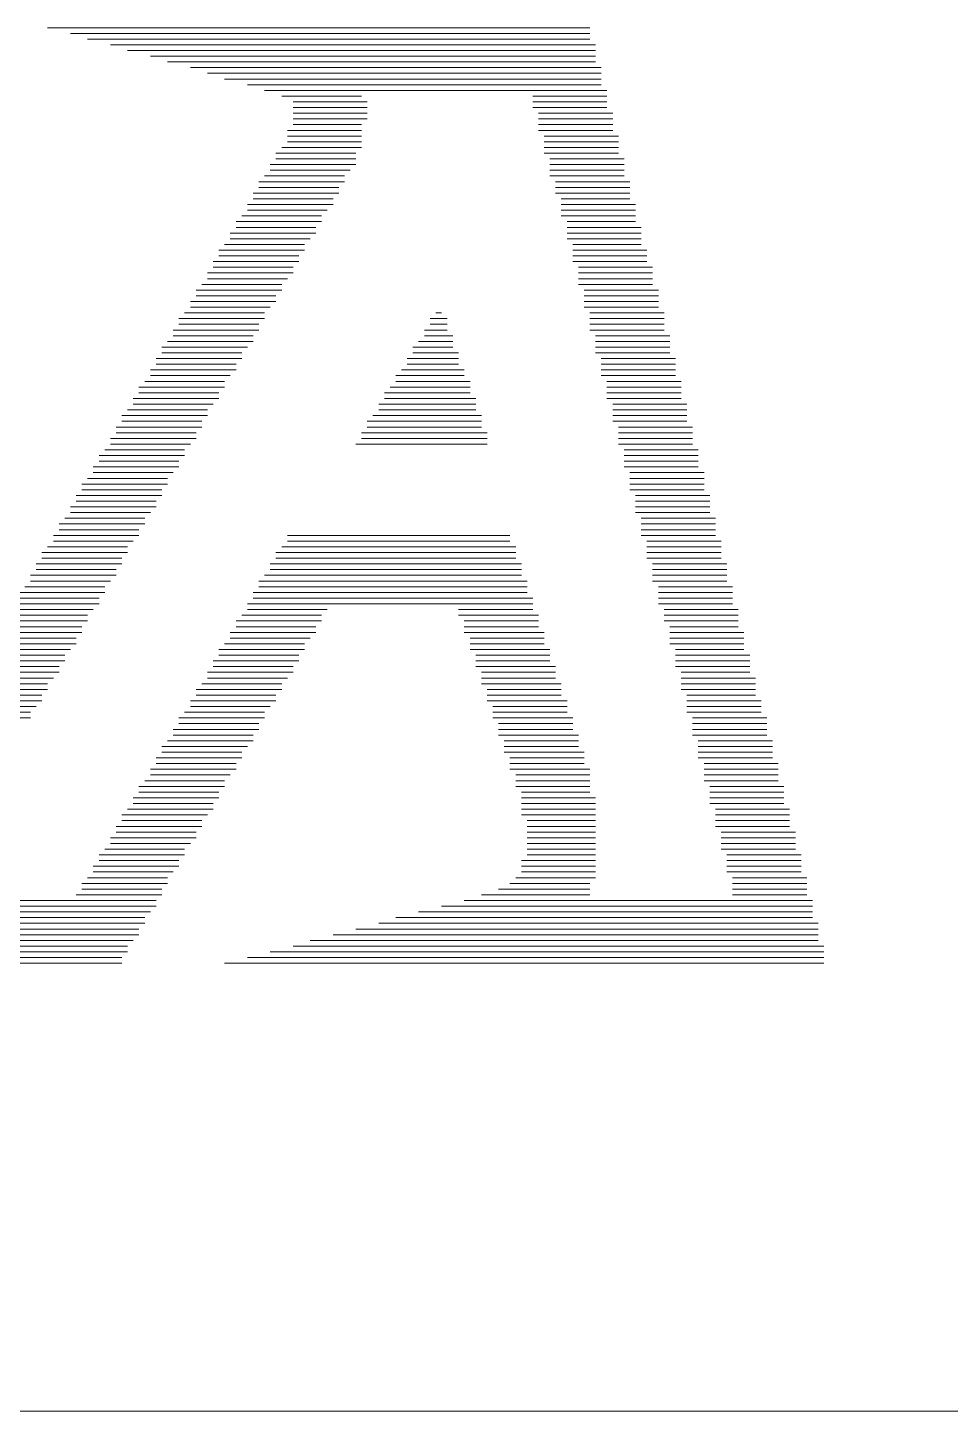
# Model space of a CAD drawing. Header units: millimetres. Extents: x -105 to 95, y -39 to 71.
# Drawn here: x 56.92 to 61.03, y -39.48 to -33.32 of the extents above; entities that cross this region are included whole.
import ezdxf

# ---------------------------------------------------------------- set-up
doc = ezdxf.new("R2010")
doc.units = ezdxf.units.MM
doc.header["$MEASUREMENT"] = 0
doc.layers.add('KeepOutLayer', color=7, linetype='Continuous')
doc.layers.add('TopOverlay', color=7, linetype='Continuous')

msp = doc.modelspace()

# ---------------------------------------------------------------- linework, layer by layer
at = {"layer": 'KeepOutLayer', "lineweight": 9}
msp.add_open_spline([(-104.7259, -39.4797), (-104.7259, -39.4797), (95.2741, -39.4797), (95.2741, -39.4797)], degree=3, dxfattribs=at)
at = {"layer": 'TopOverlay', "color": 6, "lineweight": 9}
for points in [[(57.012, -33.3191), (57.012, -33.3191), (59.425, -33.3191), (59.425, -33.3191)], [(57.1136, -33.3445), (57.1136, -33.3445), (59.425, -33.3445), (59.425, -33.3445)], [(57.1898, -33.3699), (57.1898, -33.3699), (59.425, -33.3699), (59.425, -33.3699)], [(57.2914, -33.3953), (57.2914, -33.3953), (59.4504, -33.3953), (59.4504, -33.3953)], [(57.3676, -33.4207), (57.3676, -33.4207), (59.4504, -33.4207), (59.4504, -33.4207)], [(57.4692, -33.4461), (57.4692, -33.4461), (59.4504, -33.4461), (59.4504, -33.4461)], [(57.5454, -33.4715), (57.5454, -33.4715), (59.4504, -33.4715), (59.4504, -33.4715)], [(57.647, -33.4969), (57.647, -33.4969), (59.4758, -33.4969), (59.4758, -33.4969)], [(57.7232, -33.5223), (57.7232, -33.5223), (59.4758, -33.5223), (59.4758, -33.5223)], [(57.7994, -33.5477), (57.7994, -33.5477), (59.4758, -33.5477), (59.4758, -33.5477)], [(57.901, -33.5731), (57.901, -33.5731), (59.4758, -33.5731), (59.4758, -33.5731)], [(57.9772, -33.5985), (57.9772, -33.5985), (59.5012, -33.5985), (59.5012, -33.5985)], [(58.0534, -33.6239), (58.0534, -33.6239), (58.409, -33.6239), (58.409, -33.6239)], [(59.171, -33.6239), (59.171, -33.6239), (59.5012, -33.6239), (59.5012, -33.6239)], [(58.1042, -33.6493), (58.1042, -33.6493), (58.4344, -33.6493), (58.4344, -33.6493)], [(58.1042, -33.6747), (58.1042, -33.6747), (58.4344, -33.6747), (58.4344, -33.6747)], [(59.171, -33.6493), (59.171, -33.6493), (59.5012, -33.6493), (59.5012, -33.6493)], [(59.171, -33.6747), (59.171, -33.6747), (59.5012, -33.6747), (59.5012, -33.6747)], [(58.1042, -33.7001), (58.1042, -33.7001), (58.4344, -33.7001), (58.4344, -33.7001)], [(58.1042, -33.7255), (58.1042, -33.7255), (58.4344, -33.7255), (58.4344, -33.7255)], [(58.1042, -33.7509), (58.1042, -33.7509), (58.409, -33.7509), (58.409, -33.7509)], [(59.1964, -33.7001), (59.1964, -33.7001), (59.5266, -33.7001), (59.5266, -33.7001)], [(59.1964, -33.7255), (59.1964, -33.7255), (59.5266, -33.7255), (59.5266, -33.7255)], [(59.1964, -33.7509), (59.1964, -33.7509), (59.5266, -33.7509), (59.5266, -33.7509)], [(58.0788, -33.7763), (58.0788, -33.7763), (58.409, -33.7763), (58.409, -33.7763)], [(58.0788, -33.8017), (58.0788, -33.8017), (58.409, -33.8017), (58.409, -33.8017)], [(59.1964, -33.7763), (59.1964, -33.7763), (59.5266, -33.7763), (59.5266, -33.7763)], [(59.2218, -33.8017), (59.2218, -33.8017), (59.552, -33.8017), (59.552, -33.8017)], [(58.028, -33.8779), (58.028, -33.8779), (58.3836, -33.8779), (58.3836, -33.8779)], [(58.0534, -33.8525), (58.0534, -33.8525), (58.409, -33.8525), (58.409, -33.8525)], [(58.0788, -33.8271), (58.0788, -33.8271), (58.409, -33.8271), (58.409, -33.8271)], [(59.2218, -33.8271), (59.2218, -33.8271), (59.552, -33.8271), (59.552, -33.8271)], [(59.2218, -33.8525), (59.2218, -33.8525), (59.552, -33.8525), (59.552, -33.8525)], [(59.2218, -33.8779), (59.2218, -33.8779), (59.552, -33.8779), (59.552, -33.8779)], [(58.0026, -33.9287), (58.0026, -33.9287), (58.3836, -33.9287), (58.3836, -33.9287)], [(58.028, -33.9033), (58.028, -33.9033), (58.3836, -33.9033), (58.3836, -33.9033)], [(59.2472, -33.9033), (59.2472, -33.9033), (59.5774, -33.9033), (59.5774, -33.9033)], [(59.2472, -33.9287), (59.2472, -33.9287), (59.5774, -33.9287), (59.5774, -33.9287)], [(57.9518, -34.0049), (57.9518, -34.0049), (58.3328, -34.0049), (58.3328, -34.0049)], [(57.9772, -33.9795), (57.9772, -33.9795), (58.3328, -33.9795), (58.3328, -33.9795)], [(58.0026, -33.9541), (58.0026, -33.9541), (58.3582, -33.9541), (58.3582, -33.9541)], [(59.2472, -33.9541), (59.2472, -33.9541), (59.5774, -33.9541), (59.5774, -33.9541)], [(59.2472, -33.9795), (59.2472, -33.9795), (59.5774, -33.9795), (59.5774, -33.9795)], [(59.2726, -34.0049), (59.2726, -34.0049), (59.6028, -34.0049), (59.6028, -34.0049)], [(57.9264, -34.0557), (57.9264, -34.0557), (58.3074, -34.0557), (58.3074, -34.0557)], [(57.9518, -34.0303), (57.9518, -34.0303), (58.3074, -34.0303), (58.3074, -34.0303)], [(59.2726, -34.0303), (59.2726, -34.0303), (59.6028, -34.0303), (59.6028, -34.0303)], [(59.2726, -34.0557), (59.2726, -34.0557), (59.6028, -34.0557), (59.6028, -34.0557)], [(57.901, -34.1065), (57.901, -34.1065), (58.282, -34.1065), (58.282, -34.1065)], [(57.9264, -34.0811), (57.9264, -34.0811), (58.282, -34.0811), (58.282, -34.0811)], [(59.298, -34.0811), (59.298, -34.0811), (59.6028, -34.0811), (59.6028, -34.0811)], [(59.298, -34.1065), (59.298, -34.1065), (59.6282, -34.1065), (59.6282, -34.1065)], [(57.8502, -34.1827), (57.8502, -34.1827), (58.2312, -34.1827), (58.2312, -34.1827)], [(57.8756, -34.1573), (57.8756, -34.1573), (58.2312, -34.1573), (58.2312, -34.1573)], [(57.901, -34.1319), (57.901, -34.1319), (58.2566, -34.1319), (58.2566, -34.1319)], [(59.298, -34.1319), (59.298, -34.1319), (59.6282, -34.1319), (59.6282, -34.1319)], [(59.298, -34.1573), (59.298, -34.1573), (59.6282, -34.1573), (59.6282, -34.1573)], [(59.3234, -34.1827), (59.3234, -34.1827), (59.6282, -34.1827), (59.6282, -34.1827)], [(57.8248, -34.2335), (57.8248, -34.2335), (58.2058, -34.2335), (58.2058, -34.2335)], [(57.8502, -34.2081), (57.8502, -34.2081), (58.2058, -34.2081), (58.2058, -34.2081)], [(59.3234, -34.2081), (59.3234, -34.2081), (59.6536, -34.2081), (59.6536, -34.2081)], [(59.3234, -34.2335), (59.3234, -34.2335), (59.6536, -34.2335), (59.6536, -34.2335)], [(57.774, -34.3097), (57.774, -34.3097), (58.155, -34.3097), (58.155, -34.3097)], [(57.7994, -34.2843), (57.7994, -34.2843), (58.155, -34.2843), (58.155, -34.2843)], [(57.8248, -34.2589), (57.8248, -34.2589), (58.1804, -34.2589), (58.1804, -34.2589)], [(59.3234, -34.2589), (59.3234, -34.2589), (59.6536, -34.2589), (59.6536, -34.2589)], [(59.3488, -34.2843), (59.3488, -34.2843), (59.6536, -34.2843), (59.6536, -34.2843)], [(59.3488, -34.3097), (59.3488, -34.3097), (59.679, -34.3097), (59.679, -34.3097)], [(57.7486, -34.3605), (57.7486, -34.3605), (58.1296, -34.3605), (58.1296, -34.3605)], [(57.774, -34.3351), (57.774, -34.3351), (58.1296, -34.3351), (58.1296, -34.3351)], [(59.3488, -34.3351), (59.3488, -34.3351), (59.679, -34.3351), (59.679, -34.3351)], [(59.3488, -34.3605), (59.3488, -34.3605), (59.679, -34.3605), (59.679, -34.3605)], [(57.7232, -34.4113), (57.7232, -34.4113), (58.1042, -34.4113), (58.1042, -34.4113)], [(57.7232, -34.4367), (57.7232, -34.4367), (58.0788, -34.4367), (58.0788, -34.4367)], [(57.7486, -34.3859), (57.7486, -34.3859), (58.1042, -34.3859), (58.1042, -34.3859)], [(59.3742, -34.3859), (59.3742, -34.3859), (59.7044, -34.3859), (59.7044, -34.3859)], [(59.3742, -34.4113), (59.3742, -34.4113), (59.7044, -34.4113), (59.7044, -34.4113)], [(59.3742, -34.4367), (59.3742, -34.4367), (59.7044, -34.4367), (59.7044, -34.4367)], [(57.6724, -34.4875), (57.6724, -34.4875), (58.0534, -34.4875), (58.0534, -34.4875)], [(57.6978, -34.4621), (57.6978, -34.4621), (58.0534, -34.4621), (58.0534, -34.4621)], [(59.3742, -34.4621), (59.3742, -34.4621), (59.7044, -34.4621), (59.7044, -34.4621)], [(59.3996, -34.4875), (59.3996, -34.4875), (59.7298, -34.4875), (59.7298, -34.4875)], [(57.647, -34.5383), (57.647, -34.5383), (58.028, -34.5383), (58.028, -34.5383)], [(57.6724, -34.5129), (57.6724, -34.5129), (58.028, -34.5129), (58.028, -34.5129)], [(59.3996, -34.5129), (59.3996, -34.5129), (59.7298, -34.5129), (59.7298, -34.5129)], [(59.3996, -34.5383), (59.3996, -34.5383), (59.7298, -34.5383), (59.7298, -34.5383)], [(57.5962, -34.6145), (57.5962, -34.6145), (57.9772, -34.6145), (57.9772, -34.6145)], [(57.6216, -34.5891), (57.6216, -34.5891), (57.9772, -34.5891), (57.9772, -34.5891)], [(57.647, -34.5637), (57.647, -34.5637), (58.0026, -34.5637), (58.0026, -34.5637)], [(58.7138, -34.6145), (58.7138, -34.6145), (58.79, -34.6145), (58.79, -34.6145)], [(58.7392, -34.5891), (58.7392, -34.5891), (58.7646, -34.5891), (58.7646, -34.5891)], [(59.3996, -34.5637), (59.3996, -34.5637), (59.7298, -34.5637), (59.7298, -34.5637)], [(59.425, -34.5891), (59.425, -34.5891), (59.7552, -34.5891), (59.7552, -34.5891)], [(59.425, -34.6145), (59.425, -34.6145), (59.7552, -34.6145), (59.7552, -34.6145)], [(57.5708, -34.6653), (57.5708, -34.6653), (57.9518, -34.6653), (57.9518, -34.6653)], [(57.5962, -34.6399), (57.5962, -34.6399), (57.9518, -34.6399), (57.9518, -34.6399)], [(58.6884, -34.6653), (58.6884, -34.6653), (58.79, -34.6653), (58.79, -34.6653)], [(58.7138, -34.6399), (58.7138, -34.6399), (58.79, -34.6399), (58.79, -34.6399)], [(59.425, -34.6399), (59.425, -34.6399), (59.7552, -34.6399), (59.7552, -34.6399)], [(59.425, -34.6653), (59.425, -34.6653), (59.7552, -34.6653), (59.7552, -34.6653)], [(57.52, -34.7415), (57.52, -34.7415), (57.901, -34.7415), (57.901, -34.7415)], [(57.5454, -34.7161), (57.5454, -34.7161), (57.9264, -34.7161), (57.9264, -34.7161)], [(57.5708, -34.6907), (57.5708, -34.6907), (57.9264, -34.6907), (57.9264, -34.6907)], [(58.6376, -34.7415), (58.6376, -34.7415), (58.8154, -34.7415), (58.8154, -34.7415)], [(58.663, -34.7161), (58.663, -34.7161), (58.8154, -34.7161), (58.8154, -34.7161)], [(58.6884, -34.6907), (58.6884, -34.6907), (58.8154, -34.6907), (58.8154, -34.6907)], [(59.4504, -34.6907), (59.4504, -34.6907), (59.7806, -34.6907), (59.7806, -34.6907)], [(59.4504, -34.7161), (59.4504, -34.7161), (59.7806, -34.7161), (59.7806, -34.7161)], [(59.4504, -34.7415), (59.4504, -34.7415), (59.7806, -34.7415), (59.7806, -34.7415)], [(57.4946, -34.7923), (57.4946, -34.7923), (57.8756, -34.7923), (57.8756, -34.7923)], [(57.52, -34.7669), (57.52, -34.7669), (57.8756, -34.7669), (57.8756, -34.7669)], [(58.6122, -34.7923), (58.6122, -34.7923), (58.8408, -34.7923), (58.8408, -34.7923)], [(58.6376, -34.7669), (58.6376, -34.7669), (58.8408, -34.7669), (58.8408, -34.7669)], [(59.4504, -34.7669), (59.4504, -34.7669), (59.7806, -34.7669), (59.7806, -34.7669)], [(59.4758, -34.7923), (59.4758, -34.7923), (59.806, -34.7923), (59.806, -34.7923)], [(57.4692, -34.8431), (57.4692, -34.8431), (57.8502, -34.8431), (57.8502, -34.8431)], [(57.4692, -34.8685), (57.4692, -34.8685), (57.8248, -34.8685), (57.8248, -34.8685)], [(57.4946, -34.8177), (57.4946, -34.8177), (57.8502, -34.8177), (57.8502, -34.8177)], [(58.5614, -34.8685), (58.5614, -34.8685), (58.8662, -34.8685), (58.8662, -34.8685)], [(58.5868, -34.8431), (58.5868, -34.8431), (58.8662, -34.8431), (58.8662, -34.8431)], [(58.6122, -34.8177), (58.6122, -34.8177), (58.8408, -34.8177), (58.8408, -34.8177)], [(59.4758, -34.8177), (59.4758, -34.8177), (59.806, -34.8177), (59.806, -34.8177)], [(59.4758, -34.8431), (59.4758, -34.8431), (59.806, -34.8431), (59.806, -34.8431)], [(59.4758, -34.8685), (59.4758, -34.8685), (59.806, -34.8685), (59.806, -34.8685)], [(57.4184, -34.9193), (57.4184, -34.9193), (57.7994, -34.9193), (57.7994, -34.9193)], [(57.4438, -34.8939), (57.4438, -34.8939), (57.7994, -34.8939), (57.7994, -34.8939)], [(58.536, -34.9193), (58.536, -34.9193), (58.8916, -34.9193), (58.8916, -34.9193)], [(58.5614, -34.8939), (58.5614, -34.8939), (58.8916, -34.8939), (58.8916, -34.8939)], [(59.5012, -34.8939), (59.5012, -34.8939), (59.8314, -34.8939), (59.8314, -34.8939)], [(59.5012, -34.9193), (59.5012, -34.9193), (59.8314, -34.9193), (59.8314, -34.9193)], [(57.393, -34.9701), (57.393, -34.9701), (57.774, -34.9701), (57.774, -34.9701)], [(57.4184, -34.9447), (57.4184, -34.9447), (57.774, -34.9447), (57.774, -34.9447)], [(58.5106, -34.9447), (58.5106, -34.9447), (58.8916, -34.9447), (58.8916, -34.9447)], [(58.5106, -34.9701), (58.5106, -34.9701), (58.917, -34.9701), (58.917, -34.9701)], [(59.5012, -34.9447), (59.5012, -34.9447), (59.8314, -34.9447), (59.8314, -34.9447)], [(59.5012, -34.9701), (59.5012, -34.9701), (59.8314, -34.9701), (59.8314, -34.9701)], [(57.3422, -35.0463), (57.3422, -35.0463), (57.7232, -35.0463), (57.7232, -35.0463)], [(57.3676, -35.0209), (57.3676, -35.0209), (57.7232, -35.0209), (57.7232, -35.0209)], [(57.393, -34.9955), (57.393, -34.9955), (57.7486, -34.9955), (57.7486, -34.9955)], [(58.4598, -35.0463), (58.4598, -35.0463), (58.9424, -35.0463), (58.9424, -35.0463)], [(58.4852, -34.9955), (58.4852, -34.9955), (58.917, -34.9955), (58.917, -34.9955)], [(58.4852, -35.0209), (58.4852, -35.0209), (58.917, -35.0209), (58.917, -35.0209)], [(59.5266, -34.9955), (59.5266, -34.9955), (59.8568, -34.9955), (59.8568, -34.9955)], [(59.5266, -35.0209), (59.5266, -35.0209), (59.8568, -35.0209), (59.8568, -35.0209)], [(59.5266, -35.0463), (59.5266, -35.0463), (59.8568, -35.0463), (59.8568, -35.0463)], [(57.3168, -35.0971), (57.3168, -35.0971), (57.6978, -35.0971), (57.6978, -35.0971)], [(57.3422, -35.0717), (57.3422, -35.0717), (57.6978, -35.0717), (57.6978, -35.0717)], [(58.4344, -35.0717), (58.4344, -35.0717), (58.9424, -35.0717), (58.9424, -35.0717)], [(58.4344, -35.0971), (58.4344, -35.0971), (58.9424, -35.0971), (58.9424, -35.0971)], [(59.5266, -35.0717), (59.5266, -35.0717), (59.8568, -35.0717), (59.8568, -35.0717)], [(59.552, -35.0971), (59.552, -35.0971), (59.8822, -35.0971), (59.8822, -35.0971)], [(57.2914, -35.1479), (57.2914, -35.1479), (57.6724, -35.1479), (57.6724, -35.1479)], [(57.2914, -35.1733), (57.2914, -35.1733), (57.647, -35.1733), (57.647, -35.1733)], [(57.3168, -35.1225), (57.3168, -35.1225), (57.6724, -35.1225), (57.6724, -35.1225)], [(58.3836, -35.1733), (58.3836, -35.1733), (58.9678, -35.1733), (58.9678, -35.1733)], [(58.409, -35.1225), (58.409, -35.1225), (58.9678, -35.1225), (58.9678, -35.1225)], [(58.409, -35.1479), (58.409, -35.1479), (58.9678, -35.1479), (58.9678, -35.1479)], [(59.552, -35.1225), (59.552, -35.1225), (59.8822, -35.1225), (59.8822, -35.1225)], [(59.552, -35.1479), (59.552, -35.1479), (59.8822, -35.1479), (59.8822, -35.1479)], [(59.552, -35.1733), (59.552, -35.1733), (59.8822, -35.1733), (59.8822, -35.1733)], [(57.2406, -35.2241), (57.2406, -35.2241), (57.6216, -35.2241), (57.6216, -35.2241)], [(57.266, -35.1987), (57.266, -35.1987), (57.6216, -35.1987), (57.6216, -35.1987)], [(59.5774, -35.1987), (59.5774, -35.1987), (59.9076, -35.1987), (59.9076, -35.1987)], [(59.5774, -35.2241), (59.5774, -35.2241), (59.9076, -35.2241), (59.9076, -35.2241)], [(57.2152, -35.2749), (57.2152, -35.2749), (57.5962, -35.2749), (57.5962, -35.2749)], [(57.2406, -35.2495), (57.2406, -35.2495), (57.5962, -35.2495), (57.5962, -35.2495)], [(59.5774, -35.2495), (59.5774, -35.2495), (59.9076, -35.2495), (59.9076, -35.2495)], [(59.5774, -35.2749), (59.5774, -35.2749), (59.9076, -35.2749), (59.9076, -35.2749)], [(57.1644, -35.3511), (57.1644, -35.3511), (57.5454, -35.3511), (57.5454, -35.3511)], [(57.1898, -35.3257), (57.1898, -35.3257), (57.5454, -35.3257), (57.5454, -35.3257)], [(57.2152, -35.3003), (57.2152, -35.3003), (57.5708, -35.3003), (57.5708, -35.3003)], [(59.6028, -35.3003), (59.6028, -35.3003), (59.933, -35.3003), (59.933, -35.3003)], [(59.6028, -35.3257), (59.6028, -35.3257), (59.933, -35.3257), (59.933, -35.3257)], [(59.6028, -35.3511), (59.6028, -35.3511), (59.933, -35.3511), (59.933, -35.3511)], [(57.139, -35.4019), (57.139, -35.4019), (57.52, -35.4019), (57.52, -35.4019)], [(57.1644, -35.3765), (57.1644, -35.3765), (57.52, -35.3765), (57.52, -35.3765)], [(59.6028, -35.3765), (59.6028, -35.3765), (59.933, -35.3765), (59.933, -35.3765)], [(59.6282, -35.4019), (59.6282, -35.4019), (59.9584, -35.4019), (59.9584, -35.4019)], [(57.1136, -35.4527), (57.1136, -35.4527), (57.4946, -35.4527), (57.4946, -35.4527)], [(57.1136, -35.4781), (57.1136, -35.4781), (57.4692, -35.4781), (57.4692, -35.4781)], [(57.139, -35.4273), (57.139, -35.4273), (57.4946, -35.4273), (57.4946, -35.4273)], [(59.6282, -35.4273), (59.6282, -35.4273), (59.9584, -35.4273), (59.9584, -35.4273)], [(59.6282, -35.4527), (59.6282, -35.4527), (59.9584, -35.4527), (59.9584, -35.4527)], [(59.6282, -35.4781), (59.6282, -35.4781), (59.9584, -35.4781), (59.9584, -35.4781)], [(57.0628, -35.5289), (57.0628, -35.5289), (57.4438, -35.5289), (57.4438, -35.5289)], [(57.0882, -35.5035), (57.0882, -35.5035), (57.4438, -35.5035), (57.4438, -35.5035)], [(59.6536, -35.5035), (59.6536, -35.5035), (59.9838, -35.5035), (59.9838, -35.5035)], [(59.6536, -35.5289), (59.6536, -35.5289), (59.9838, -35.5289), (59.9838, -35.5289)], [(57.0374, -35.5797), (57.0374, -35.5797), (57.4184, -35.5797), (57.4184, -35.5797)], [(57.0374, -35.6051), (57.0374, -35.6051), (57.393, -35.6051), (57.393, -35.6051)], [(57.0628, -35.5543), (57.0628, -35.5543), (57.4184, -35.5543), (57.4184, -35.5543)], [(58.0788, -35.5797), (58.0788, -35.5797), (59.0694, -35.5797), (59.0694, -35.5797)], [(58.0788, -35.6051), (58.0788, -35.6051), (59.0694, -35.6051), (59.0694, -35.6051)], [(59.6536, -35.5543), (59.6536, -35.5543), (59.9838, -35.5543), (59.9838, -35.5543)], [(59.6536, -35.5797), (59.6536, -35.5797), (59.9838, -35.5797), (59.9838, -35.5797)], [(59.679, -35.6051), (59.679, -35.6051), (60.0092, -35.6051), (60.0092, -35.6051)], [(56.9866, -35.6559), (56.9866, -35.6559), (57.3676, -35.6559), (57.3676, -35.6559)], [(57.012, -35.6305), (57.012, -35.6305), (57.3676, -35.6305), (57.3676, -35.6305)], [(58.028, -35.6559), (58.028, -35.6559), (59.0948, -35.6559), (59.0948, -35.6559)], [(58.0534, -35.6305), (58.0534, -35.6305), (59.0948, -35.6305), (59.0948, -35.6305)], [(59.679, -35.6305), (59.679, -35.6305), (60.0092, -35.6305), (60.0092, -35.6305)], [(59.679, -35.6559), (59.679, -35.6559), (60.0092, -35.6559), (60.0092, -35.6559)], [(56.9612, -35.7067), (56.9612, -35.7067), (57.3422, -35.7067), (57.3422, -35.7067)], [(56.9866, -35.6813), (56.9866, -35.6813), (57.3422, -35.6813), (57.3422, -35.6813)], [(58.0026, -35.7067), (58.0026, -35.7067), (59.1202, -35.7067), (59.1202, -35.7067)], [(58.028, -35.6813), (58.028, -35.6813), (59.0948, -35.6813), (59.0948, -35.6813)], [(59.679, -35.6813), (59.679, -35.6813), (60.0092, -35.6813), (60.0092, -35.6813)], [(59.7044, -35.7067), (59.7044, -35.7067), (60.0346, -35.7067), (60.0346, -35.7067)], [(56.9358, -35.7575), (56.9358, -35.7575), (57.3168, -35.7575), (57.3168, -35.7575)], [(56.9358, -35.7829), (56.9358, -35.7829), (57.2914, -35.7829), (57.2914, -35.7829)], [(56.9612, -35.7321), (56.9612, -35.7321), (57.3168, -35.7321), (57.3168, -35.7321)], [(57.9518, -35.7829), (57.9518, -35.7829), (59.1456, -35.7829), (59.1456, -35.7829)], [(57.9772, -35.7575), (57.9772, -35.7575), (59.1202, -35.7575), (59.1202, -35.7575)], [(58.0026, -35.7321), (58.0026, -35.7321), (59.1202, -35.7321), (59.1202, -35.7321)], [(59.7044, -35.7321), (59.7044, -35.7321), (60.0346, -35.7321), (60.0346, -35.7321)], [(59.7044, -35.7575), (59.7044, -35.7575), (60.0346, -35.7575), (60.0346, -35.7575)], [(59.7044, -35.7829), (59.7044, -35.7829), (60.0346, -35.7829), (60.0346, -35.7829)], [(56.885, -35.8337), (56.885, -35.8337), (57.266, -35.8337), (57.266, -35.8337)], [(56.9104, -35.8083), (56.9104, -35.8083), (57.266, -35.8083), (57.266, -35.8083)], [(57.9264, -35.8337), (57.9264, -35.8337), (59.1456, -35.8337), (59.1456, -35.8337)], [(57.9518, -35.8083), (57.9518, -35.8083), (59.1456, -35.8083), (59.1456, -35.8083)], [(59.7298, -35.8083), (59.7298, -35.8083), (60.06, -35.8083), (60.06, -35.8083)], [(59.7298, -35.8337), (59.7298, -35.8337), (60.06, -35.8337), (60.06, -35.8337)], [(56.5294, -35.8845), (56.5294, -35.8845), (57.2406, -35.8845), (57.2406, -35.8845)], [(56.5294, -35.9099), (56.5294, -35.9099), (57.2152, -35.9099), (57.2152, -35.9099)], [(56.885, -35.8591), (56.885, -35.8591), (57.2406, -35.8591), (57.2406, -35.8591)], [(57.901, -35.8845), (57.901, -35.8845), (59.171, -35.8845), (59.171, -35.8845)], [(57.901, -35.9099), (57.901, -35.9099), (58.2566, -35.9099), (58.2566, -35.9099)], [(57.9264, -35.8591), (57.9264, -35.8591), (59.171, -35.8591), (59.171, -35.8591)], [(58.8408, -35.9099), (58.8408, -35.9099), (59.171, -35.9099), (59.171, -35.9099)], [(59.7298, -35.8591), (59.7298, -35.8591), (60.06, -35.8591), (60.06, -35.8591)], [(59.7298, -35.8845), (59.7298, -35.8845), (60.06, -35.8845), (60.06, -35.8845)], [(59.7552, -35.9099), (59.7552, -35.9099), (60.0854, -35.9099), (60.0854, -35.9099)], [(56.5548, -35.9353), (56.5548, -35.9353), (57.1898, -35.9353), (57.1898, -35.9353)], [(56.5548, -35.9607), (56.5548, -35.9607), (57.1898, -35.9607), (57.1898, -35.9607)], [(57.8502, -35.9607), (57.8502, -35.9607), (58.2312, -35.9607), (58.2312, -35.9607)], [(57.8756, -35.9353), (57.8756, -35.9353), (58.2312, -35.9353), (58.2312, -35.9353)], [(58.8408, -35.9353), (58.8408, -35.9353), (59.1964, -35.9353), (59.1964, -35.9353)], [(58.8662, -35.9607), (58.8662, -35.9607), (59.1964, -35.9607), (59.1964, -35.9607)], [(59.7552, -35.9353), (59.7552, -35.9353), (60.0854, -35.9353), (60.0854, -35.9353)], [(59.7552, -35.9607), (59.7552, -35.9607), (60.0854, -35.9607), (60.0854, -35.9607)], [(56.5548, -35.9861), (56.5548, -35.9861), (57.1644, -35.9861), (57.1644, -35.9861)], [(56.5548, -36.0115), (56.5548, -36.0115), (57.1644, -36.0115), (57.1644, -36.0115)], [(56.5548, -36.0369), (56.5548, -36.0369), (57.139, -36.0369), (57.139, -36.0369)], [(57.8248, -36.0115), (57.8248, -36.0115), (58.2058, -36.0115), (58.2058, -36.0115)], [(57.8248, -36.0369), (57.8248, -36.0369), (58.1804, -36.0369), (58.1804, -36.0369)], [(57.8502, -35.9861), (57.8502, -35.9861), (58.2058, -35.9861), (58.2058, -35.9861)], [(58.8662, -35.9861), (58.8662, -35.9861), (59.1964, -35.9861), (59.1964, -35.9861)], [(58.8662, -36.0115), (58.8662, -36.0115), (59.2218, -36.0115), (59.2218, -36.0115)], [(58.8916, -36.0369), (58.8916, -36.0369), (59.2218, -36.0369), (59.2218, -36.0369)], [(59.7806, -35.9861), (59.7806, -35.9861), (60.0854, -35.9861), (60.0854, -35.9861)], [(59.7806, -36.0115), (59.7806, -36.0115), (60.1108, -36.0115), (60.1108, -36.0115)], [(59.7806, -36.0369), (59.7806, -36.0369), (60.1108, -36.0369), (60.1108, -36.0369)], [(56.5548, -36.0623), (56.5548, -36.0623), (57.139, -36.0623), (57.139, -36.0623)], [(56.5802, -36.0877), (56.5802, -36.0877), (57.1136, -36.0877), (57.1136, -36.0877)], [(57.774, -36.0877), (57.774, -36.0877), (58.155, -36.0877), (58.155, -36.0877)], [(57.7994, -36.0623), (57.7994, -36.0623), (58.155, -36.0623), (58.155, -36.0623)], [(58.8916, -36.0623), (58.8916, -36.0623), (59.2218, -36.0623), (59.2218, -36.0623)], [(58.8916, -36.0877), (58.8916, -36.0877), (59.2472, -36.0877), (59.2472, -36.0877)], [(59.7806, -36.0623), (59.7806, -36.0623), (60.1108, -36.0623), (60.1108, -36.0623)], [(59.806, -36.0877), (59.806, -36.0877), (60.1108, -36.0877), (60.1108, -36.0877)], [(56.5802, -36.1131), (56.5802, -36.1131), (57.0882, -36.1131), (57.0882, -36.1131)], [(56.5802, -36.1385), (56.5802, -36.1385), (57.0882, -36.1385), (57.0882, -36.1385)], [(57.7486, -36.1385), (57.7486, -36.1385), (58.1296, -36.1385), (58.1296, -36.1385)], [(57.774, -36.1131), (57.774, -36.1131), (58.1296, -36.1131), (58.1296, -36.1131)], [(58.917, -36.1131), (58.917, -36.1131), (59.2472, -36.1131), (59.2472, -36.1131)], [(58.917, -36.1385), (58.917, -36.1385), (59.2472, -36.1385), (59.2472, -36.1385)], [(59.806, -36.1131), (59.806, -36.1131), (60.1362, -36.1131), (60.1362, -36.1131)], [(59.806, -36.1385), (59.806, -36.1385), (60.1362, -36.1385), (60.1362, -36.1385)], [(56.5802, -36.1639), (56.5802, -36.1639), (57.0628, -36.1639), (57.0628, -36.1639)], [(56.5802, -36.1893), (56.5802, -36.1893), (57.0628, -36.1893), (57.0628, -36.1893)], [(56.5802, -36.2147), (56.5802, -36.2147), (57.0374, -36.2147), (57.0374, -36.2147)], [(57.7232, -36.1893), (57.7232, -36.1893), (58.1042, -36.1893), (58.1042, -36.1893)], [(57.7232, -36.2147), (57.7232, -36.2147), (58.0788, -36.2147), (58.0788, -36.2147)], [(57.7486, -36.1639), (57.7486, -36.1639), (58.1042, -36.1639), (58.1042, -36.1639)], [(58.917, -36.1639), (58.917, -36.1639), (59.2726, -36.1639), (59.2726, -36.1639)], [(58.9424, -36.1893), (58.9424, -36.1893), (59.2726, -36.1893), (59.2726, -36.1893)], [(58.9424, -36.2147), (58.9424, -36.2147), (59.2726, -36.2147), (59.2726, -36.2147)], [(59.806, -36.1639), (59.806, -36.1639), (60.1362, -36.1639), (60.1362, -36.1639)], [(59.8314, -36.1893), (59.8314, -36.1893), (60.1362, -36.1893), (60.1362, -36.1893)], [(59.8314, -36.2147), (59.8314, -36.2147), (60.1616, -36.2147), (60.1616, -36.2147)], [(56.6056, -36.2401), (56.6056, -36.2401), (57.012, -36.2401), (57.012, -36.2401)], [(56.6056, -36.2655), (56.6056, -36.2655), (57.012, -36.2655), (57.012, -36.2655)], [(57.6724, -36.2655), (57.6724, -36.2655), (58.0534, -36.2655), (58.0534, -36.2655)], [(57.6978, -36.2401), (57.6978, -36.2401), (58.0534, -36.2401), (58.0534, -36.2401)], [(58.9424, -36.2401), (58.9424, -36.2401), (59.298, -36.2401), (59.298, -36.2401)], [(58.9678, -36.2655), (58.9678, -36.2655), (59.298, -36.2655), (59.298, -36.2655)], [(59.8314, -36.2401), (59.8314, -36.2401), (60.1616, -36.2401), (60.1616, -36.2401)], [(59.8314, -36.2655), (59.8314, -36.2655), (60.1616, -36.2655), (60.1616, -36.2655)], [(56.6056, -36.2909), (56.6056, -36.2909), (56.9866, -36.2909), (56.9866, -36.2909)], [(56.6056, -36.3163), (56.6056, -36.3163), (56.9866, -36.3163), (56.9866, -36.3163)], [(56.6056, -36.3417), (56.6056, -36.3417), (56.9612, -36.3417), (56.9612, -36.3417)], [(57.647, -36.3163), (57.647, -36.3163), (58.028, -36.3163), (58.028, -36.3163)], [(57.647, -36.3417), (57.647, -36.3417), (58.0026, -36.3417), (58.0026, -36.3417)], [(57.6724, -36.2909), (57.6724, -36.2909), (58.028, -36.2909), (58.028, -36.2909)], [(58.9678, -36.2909), (58.9678, -36.2909), (59.298, -36.2909), (59.298, -36.2909)], [(58.9678, -36.3163), (58.9678, -36.3163), (59.3234, -36.3163), (59.3234, -36.3163)], [(58.9932, -36.3417), (58.9932, -36.3417), (59.3234, -36.3417), (59.3234, -36.3417)], [(59.8568, -36.2909), (59.8568, -36.2909), (60.1616, -36.2909), (60.1616, -36.2909)], [(59.8568, -36.3163), (59.8568, -36.3163), (60.187, -36.3163), (60.187, -36.3163)], [(59.8568, -36.3417), (59.8568, -36.3417), (60.187, -36.3417), (60.187, -36.3417)], [(56.6056, -36.3671), (56.6056, -36.3671), (56.9358, -36.3671), (56.9358, -36.3671)], [(56.631, -36.3925), (56.631, -36.3925), (56.9358, -36.3925), (56.9358, -36.3925)], [(57.5962, -36.3925), (57.5962, -36.3925), (57.9772, -36.3925), (57.9772, -36.3925)], [(57.6216, -36.3671), (57.6216, -36.3671), (57.9772, -36.3671), (57.9772, -36.3671)], [(58.9932, -36.3671), (58.9932, -36.3671), (59.3234, -36.3671), (59.3234, -36.3671)], [(58.9932, -36.3925), (58.9932, -36.3925), (59.3488, -36.3925), (59.3488, -36.3925)], [(59.8568, -36.3671), (59.8568, -36.3671), (60.187, -36.3671), (60.187, -36.3671)], [(59.8822, -36.3925), (59.8822, -36.3925), (60.2124, -36.3925), (60.2124, -36.3925)], [(57.5708, -36.4433), (57.5708, -36.4433), (57.9518, -36.4433), (57.9518, -36.4433)], [(57.5708, -36.4687), (57.5708, -36.4687), (57.9264, -36.4687), (57.9264, -36.4687)], [(57.5962, -36.4179), (57.5962, -36.4179), (57.9518, -36.4179), (57.9518, -36.4179)], [(59.0186, -36.4179), (59.0186, -36.4179), (59.3488, -36.4179), (59.3488, -36.4179)], [(59.0186, -36.4433), (59.0186, -36.4433), (59.3488, -36.4433), (59.3488, -36.4433)], [(59.0186, -36.4687), (59.0186, -36.4687), (59.3742, -36.4687), (59.3742, -36.4687)], [(59.8822, -36.4179), (59.8822, -36.4179), (60.2124, -36.4179), (60.2124, -36.4179)], [(59.8822, -36.4433), (59.8822, -36.4433), (60.2124, -36.4433), (60.2124, -36.4433)], [(59.8822, -36.4687), (59.8822, -36.4687), (60.2124, -36.4687), (60.2124, -36.4687)], [(57.52, -36.5195), (57.52, -36.5195), (57.901, -36.5195), (57.901, -36.5195)], [(57.5454, -36.4941), (57.5454, -36.4941), (57.9264, -36.4941), (57.9264, -36.4941)], [(59.044, -36.4941), (59.044, -36.4941), (59.3742, -36.4941), (59.3742, -36.4941)], [(59.044, -36.5195), (59.044, -36.5195), (59.3742, -36.5195), (59.3742, -36.5195)], [(59.9076, -36.4941), (59.9076, -36.4941), (60.2378, -36.4941), (60.2378, -36.4941)], [(59.9076, -36.5195), (59.9076, -36.5195), (60.2378, -36.5195), (60.2378, -36.5195)], [(57.4946, -36.5703), (57.4946, -36.5703), (57.8756, -36.5703), (57.8756, -36.5703)], [(57.52, -36.5449), (57.52, -36.5449), (57.8756, -36.5449), (57.8756, -36.5449)], [(59.044, -36.5449), (59.044, -36.5449), (59.3996, -36.5449), (59.3996, -36.5449)], [(59.0694, -36.5703), (59.0694, -36.5703), (59.3996, -36.5703), (59.3996, -36.5703)], [(59.9076, -36.5449), (59.9076, -36.5449), (60.2378, -36.5449), (60.2378, -36.5449)], [(59.9076, -36.5703), (59.9076, -36.5703), (60.2378, -36.5703), (60.2378, -36.5703)], [(57.4692, -36.6211), (57.4692, -36.6211), (57.8502, -36.6211), (57.8502, -36.6211)], [(57.4692, -36.6465), (57.4692, -36.6465), (57.8248, -36.6465), (57.8248, -36.6465)], [(57.4946, -36.5957), (57.4946, -36.5957), (57.8502, -36.5957), (57.8502, -36.5957)], [(59.0694, -36.5957), (59.0694, -36.5957), (59.3996, -36.5957), (59.3996, -36.5957)], [(59.0694, -36.6211), (59.0694, -36.6211), (59.425, -36.6211), (59.425, -36.6211)], [(59.0948, -36.6465), (59.0948, -36.6465), (59.425, -36.6465), (59.425, -36.6465)], [(59.933, -36.5957), (59.933, -36.5957), (60.2632, -36.5957), (60.2632, -36.5957)], [(59.933, -36.6211), (59.933, -36.6211), (60.2632, -36.6211), (60.2632, -36.6211)], [(59.933, -36.6465), (59.933, -36.6465), (60.2632, -36.6465), (60.2632, -36.6465)], [(57.4184, -36.6973), (57.4184, -36.6973), (57.7994, -36.6973), (57.7994, -36.6973)], [(57.4438, -36.6719), (57.4438, -36.6719), (57.7994, -36.6719), (57.7994, -36.6719)], [(59.0948, -36.6719), (59.0948, -36.6719), (59.425, -36.6719), (59.425, -36.6719)], [(59.0948, -36.6973), (59.0948, -36.6973), (59.425, -36.6973), (59.425, -36.6973)], [(59.933, -36.6719), (59.933, -36.6719), (60.2632, -36.6719), (60.2632, -36.6719)], [(59.9584, -36.6973), (59.9584, -36.6973), (60.2886, -36.6973), (60.2886, -36.6973)], [(57.393, -36.7481), (57.393, -36.7481), (57.774, -36.7481), (57.774, -36.7481)], [(57.393, -36.7735), (57.393, -36.7735), (57.7486, -36.7735), (57.7486, -36.7735)], [(57.4184, -36.7227), (57.4184, -36.7227), (57.774, -36.7227), (57.774, -36.7227)], [(59.1202, -36.7227), (59.1202, -36.7227), (59.425, -36.7227), (59.425, -36.7227)], [(59.1202, -36.7481), (59.1202, -36.7481), (59.4504, -36.7481), (59.4504, -36.7481)], [(59.1202, -36.7735), (59.1202, -36.7735), (59.4504, -36.7735), (59.4504, -36.7735)], [(59.9584, -36.7227), (59.9584, -36.7227), (60.2886, -36.7227), (60.2886, -36.7227)], [(59.9584, -36.7481), (59.9584, -36.7481), (60.2886, -36.7481), (60.2886, -36.7481)], [(59.9584, -36.7735), (59.9584, -36.7735), (60.2886, -36.7735), (60.2886, -36.7735)], [(57.3422, -36.8243), (57.3422, -36.8243), (57.7232, -36.8243), (57.7232, -36.8243)], [(57.3676, -36.7989), (57.3676, -36.7989), (57.7486, -36.7989), (57.7486, -36.7989)], [(59.1202, -36.7989), (59.1202, -36.7989), (59.4504, -36.7989), (59.4504, -36.7989)], [(59.1202, -36.8243), (59.1202, -36.8243), (59.4504, -36.8243), (59.4504, -36.8243)], [(59.9838, -36.7989), (59.9838, -36.7989), (60.314, -36.7989), (60.314, -36.7989)], [(59.9838, -36.8243), (59.9838, -36.8243), (60.314, -36.8243), (60.314, -36.8243)], [(57.3168, -36.8751), (57.3168, -36.8751), (57.6978, -36.8751), (57.6978, -36.8751)], [(57.3168, -36.9005), (57.3168, -36.9005), (57.6724, -36.9005), (57.6724, -36.9005)], [(57.3422, -36.8497), (57.3422, -36.8497), (57.6978, -36.8497), (57.6978, -36.8497)], [(59.1456, -36.8497), (59.1456, -36.8497), (59.4504, -36.8497), (59.4504, -36.8497)], [(59.1456, -36.8751), (59.1456, -36.8751), (59.4504, -36.8751), (59.4504, -36.8751)], [(59.1456, -36.9005), (59.1456, -36.9005), (59.4504, -36.9005), (59.4504, -36.9005)], [(59.9838, -36.8497), (59.9838, -36.8497), (60.314, -36.8497), (60.314, -36.8497)], [(59.9838, -36.8751), (59.9838, -36.8751), (60.314, -36.8751), (60.314, -36.8751)], [(60.0092, -36.9005), (60.0092, -36.9005), (60.3394, -36.9005), (60.3394, -36.9005)], [(57.2914, -36.9259), (57.2914, -36.9259), (57.6724, -36.9259), (57.6724, -36.9259)], [(57.2914, -36.9513), (57.2914, -36.9513), (57.647, -36.9513), (57.647, -36.9513)], [(59.1456, -36.9259), (59.1456, -36.9259), (59.4504, -36.9259), (59.4504, -36.9259)], [(59.1456, -36.9513), (59.1456, -36.9513), (59.4504, -36.9513), (59.4504, -36.9513)], [(60.0092, -36.9259), (60.0092, -36.9259), (60.3394, -36.9259), (60.3394, -36.9259)], [(60.0092, -36.9513), (60.0092, -36.9513), (60.3394, -36.9513), (60.3394, -36.9513)], [(57.2406, -37.0021), (57.2406, -37.0021), (57.6216, -37.0021), (57.6216, -37.0021)], [(57.266, -36.9767), (57.266, -36.9767), (57.6216, -36.9767), (57.6216, -36.9767)], [(59.1456, -36.9767), (59.1456, -36.9767), (59.4504, -36.9767), (59.4504, -36.9767)], [(59.1456, -37.0021), (59.1456, -37.0021), (59.4504, -37.0021), (59.4504, -37.0021)], [(60.0092, -36.9767), (60.0092, -36.9767), (60.3394, -36.9767), (60.3394, -36.9767)], [(60.0346, -37.0021), (60.0346, -37.0021), (60.3648, -37.0021), (60.3648, -37.0021)], [(57.2152, -37.0529), (57.2152, -37.0529), (57.5962, -37.0529), (57.5962, -37.0529)], [(57.2152, -37.0783), (57.2152, -37.0783), (57.5708, -37.0783), (57.5708, -37.0783)], [(57.2406, -37.0275), (57.2406, -37.0275), (57.5962, -37.0275), (57.5962, -37.0275)], [(59.1202, -37.0275), (59.1202, -37.0275), (59.4504, -37.0275), (59.4504, -37.0275)], [(59.1202, -37.0529), (59.1202, -37.0529), (59.4504, -37.0529), (59.4504, -37.0529)], [(59.1202, -37.0783), (59.1202, -37.0783), (59.4504, -37.0783), (59.4504, -37.0783)], [(60.0346, -37.0275), (60.0346, -37.0275), (60.3648, -37.0275), (60.3648, -37.0275)], [(60.0346, -37.0529), (60.0346, -37.0529), (60.3648, -37.0529), (60.3648, -37.0529)], [(60.0346, -37.0783), (60.0346, -37.0783), (60.3648, -37.0783), (60.3648, -37.0783)], [(57.1644, -37.1291), (57.1644, -37.1291), (57.5454, -37.1291), (57.5454, -37.1291)], [(57.1898, -37.1037), (57.1898, -37.1037), (57.5454, -37.1037), (57.5454, -37.1037)], [(59.0694, -37.1291), (59.0694, -37.1291), (59.425, -37.1291), (59.425, -37.1291)], [(59.0948, -37.1037), (59.0948, -37.1037), (59.4504, -37.1037), (59.4504, -37.1037)], [(60.06, -37.1037), (60.06, -37.1037), (60.3902, -37.1037), (60.3902, -37.1037)], [(60.06, -37.1291), (60.06, -37.1291), (60.3902, -37.1291), (60.3902, -37.1291)], [(54.4466, -37.2053), (54.4466, -37.2053), (57.4946, -37.2053), (57.4946, -37.2053)], [(57.139, -37.1799), (57.139, -37.1799), (57.52, -37.1799), (57.52, -37.1799)], [(57.1644, -37.1545), (57.1644, -37.1545), (57.52, -37.1545), (57.52, -37.1545)], [(58.8662, -37.2053), (58.8662, -37.2053), (60.4156, -37.2053), (60.4156, -37.2053)], [(58.9424, -37.1799), (58.9424, -37.1799), (59.425, -37.1799), (59.425, -37.1799)], [(59.0186, -37.1545), (59.0186, -37.1545), (59.425, -37.1545), (59.425, -37.1545)], [(60.06, -37.1545), (60.06, -37.1545), (60.3902, -37.1545), (60.3902, -37.1545)], [(60.06, -37.1799), (60.06, -37.1799), (60.3902, -37.1799), (60.3902, -37.1799)], [(54.4212, -37.2561), (54.4212, -37.2561), (57.4692, -37.2561), (57.4692, -37.2561)], [(54.4466, -37.2307), (54.4466, -37.2307), (57.4946, -37.2307), (57.4946, -37.2307)], [(58.663, -37.2561), (58.663, -37.2561), (60.4156, -37.2561), (60.4156, -37.2561)], [(58.7646, -37.2307), (58.7646, -37.2307), (60.4156, -37.2307), (60.4156, -37.2307)], [(54.3958, -37.3323), (54.3958, -37.3323), (57.4184, -37.3323), (57.4184, -37.3323)], [(54.4212, -37.2815), (54.4212, -37.2815), (57.4438, -37.2815), (57.4438, -37.2815)], [(54.4212, -37.3069), (54.4212, -37.3069), (57.4438, -37.3069), (57.4438, -37.3069)], [(58.3836, -37.3323), (58.3836, -37.3323), (60.441, -37.3323), (60.441, -37.3323)], [(58.4852, -37.3069), (58.4852, -37.3069), (60.441, -37.3069), (60.441, -37.3069)], [(58.5614, -37.2815), (58.5614, -37.2815), (60.4156, -37.2815), (60.4156, -37.2815)], [(54.3958, -37.3577), (54.3958, -37.3577), (57.4184, -37.3577), (57.4184, -37.3577)], [(54.3958, -37.3831), (54.3958, -37.3831), (57.393, -37.3831), (57.393, -37.3831)], [(58.1804, -37.3831), (58.1804, -37.3831), (60.441, -37.3831), (60.441, -37.3831)], [(58.282, -37.3577), (58.282, -37.3577), (60.441, -37.3577), (60.441, -37.3577)], [(54.3704, -37.4339), (54.3704, -37.4339), (57.3676, -37.4339), (57.3676, -37.4339)], [(54.3958, -37.4085), (54.3958, -37.4085), (57.3676, -37.4085), (57.3676, -37.4085)], [(58.0026, -37.4339), (58.0026, -37.4339), (60.4664, -37.4339), (60.4664, -37.4339)], [(58.1042, -37.4085), (58.1042, -37.4085), (60.4664, -37.4085), (60.4664, -37.4085)], [(54.3704, -37.4593), (54.3704, -37.4593), (57.3422, -37.4593), (57.3422, -37.4593)], [(54.3704, -37.4847), (54.3704, -37.4847), (57.3422, -37.4847), (57.3422, -37.4847)], [(57.7994, -37.4847), (57.7994, -37.4847), (60.4664, -37.4847), (60.4664, -37.4847)], [(57.901, -37.4593), (57.901, -37.4593), (60.4664, -37.4593), (60.4664, -37.4593)]]:
    msp.add_open_spline(points, degree=3, dxfattribs=at)

doc.saveas('drawing.dxf')
